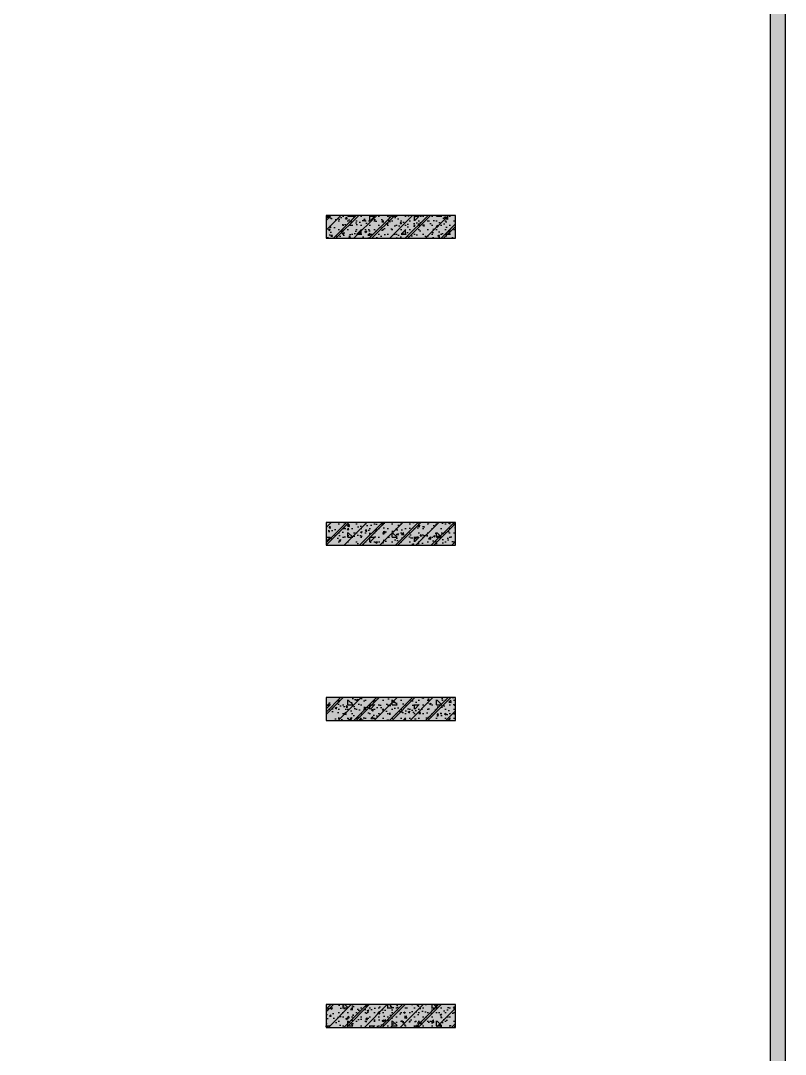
# Model space of a CAD drawing. Header units: millimetres. Extents: x 379264 to 1158416, y -283062 to 356890.
# Drawn here: x 495442 to 510511, y 106586 to 126955 of the extents above; entities that cross this region are included whole.
import ezdxf

# ---------------------------------------------------------------- set-up
doc = ezdxf.new("R2010")
doc.units = ezdxf.units.MM
for name, color, linetype in [('mb_cot ham 2$0$Concrete Hatch', 218, 'Continuous'), ('mb_cot ham 2$0$Concrete Line', 6, 'Continuous'), ('mb_cot ham 2$0$Concrete Solid', 216, 'Continuous')]:
    doc.layers.add(name, color=color, linetype=linetype)

# ---------------------------------------------------------------- blocks, each defined once
blk = doc.blocks.new('*U1626')
at = {"layer": 'mb_cot ham 2$0$Concrete Hatch'}
h = blk.add_hatch(dxfattribs=at)
h.set_pattern_fill('CONCRETE', color=256, scale=50, style=0, pattern_type=2)
h.set_pattern_definition([(45, (1999.999999999913, -99.99999999999986), (-176.7766952966369, 176.7766952966369), []), (45, (1999.999999999913, -49.99999999999986), (-353.5533905932737, 353.5533905932738), []), (49.99999999999999, (1999.999999999913, -99.99999999999986), (358.6300913003767, -31.37606749129755), [37.5, -412.5]), (355, (1999.999999999913, -99.99999999999986), (-69.3756668065, 376.0960668500059), [30, -330]), (100.4514, (2029.885839999913, -102.6146699999998), (289.2546908570108, 344.7197710304768), [31.870095, -350.571056]), (46.18420000000001, (1999.999999999913, 1.4210854715202e-13), (533.6205243128222, -82.75950716450905), [56.25, -618.75]), (96.6356, (2044.468372499913, -6.896653499999871), (467.3313527743517, 487.0589354502209), [47.805144, -525.8565]), (351.1842, (1999.999999999913, 1.4210854715202e-13), (467.3309725668136, 487.0593004626623), [45, -495]), (21, (2049.999999999913, -24.99999999999986), (298.4535260592309, -201.3094453326694), [37.5, -412.5]), (326.0000000000001, (2049.999999999913, -24.99999999999986), (121.6576659607909, 362.5750225234265), [30, -330]), (71.4514, (2074.871116499913, -41.77580299999985), (420.111314290745, 161.2652483549762), [31.870095, -350.571056]), (37.50000000000001, (1999.999999999913, -99.99999999999986), (6.079927658645334, 166.4469269156558), [0, -326, 0, -335, 0, -331.25]), (7.499999999999999, (1999.999999999913, -99.99999999999986), (131.5347687210743, 197.2058559411801), [0, -191, 0, -318.5, 0, -126.25]), (327.5, (1888.499999999913, -99.99999999999986), (266.9112180862045, -11.2774358671899), [0, -125, 0, -390, 0, -517.5]), (317.5, (1838.499999999913, -99.99999999999986), (291.5930846711931, 50.05249116615882), [0, -162.5, 0, -259, 0, -367.5]), (0, (2174.999999999913, 75.00000000000014), (0, 875), [87.5, -787.5]), (0, (2437.499999999913, 250.0000000000001), (0, 875), [87.5, -787.5]), (0, (2262.499999999913, 600.0000000000001), (0, 875), [87.5, -350, 87.5, -350]), (90, (2174.999999999913, 75.00000000000014), (-875, 5.35782974626967e-14), [87.5, -787.5]), (90, (2262.499999999913, 600.0000000000001), (-875, 5.35782974626967e-14), [87.5, -787.5]), (90, (2524.999999999913, 250.0000000000001), (-875, 5.35782974626967e-14), [87.5, -787.5]), (90, (2699.999999999913, 512.5000000000001), (-875, 5.35782974626967e-14), [87.5, -787.5]), (135, (2262.499999999913, 75.00000000000014), (-875.016357447105, 8.881784197001252e-14), [123.76, -1113.7]), (135, (2349.999999999913, 600.0000000000001), (-875.016357447105, 8.881784197001252e-14), [123.76, -1113.7]), (45, (2437.499999999913, 250.0000000000001), (8.881784197001252e-14, 875.016357447105), [123.76, -247.485, 123.76, -742.455]), (0, (1824.999999999913, -99.99999999999986), (87.5, 87.5), [-175, 0])])
h.paths.add_polyline_path([(-250.0000000000871, 200), (-250.0000000000871, -249.9999999999999), (2300, -250), (2300, 200)])
at = {"layer": 'mb_cot ham 2$0$Concrete Solid'}
blk.add_hatch(color=256, dxfattribs=at).paths.add_polyline_path([(-250.0000000000871, 200), (-250.0000000000871, -249.9999999999999), (2300, -250), (2300, 200)])
at = {"layer": 'mb_cot ham 2$0$Concrete Line'}
blk.add_lwpolyline([(-250.0000000000871, 200), (-250.0000000000871, -249.9999999999999), (2300, -250), (2300, 200)], close=True, dxfattribs=at)
blk = doc.blocks.new('*U1617')
at = {"layer": 'mb_cot ham 2$0$Concrete Hatch'}
h = blk.add_hatch(dxfattribs=at)
h.set_pattern_fill('CONCRETE', color=256, scale=50, style=0, pattern_type=2)
h.set_pattern_definition([(45, (1999.999999999913, -299.9999999999998), (-176.7766952966369, 176.7766952966369), []), (45, (1999.999999999913, -249.9999999999998), (-353.5533905932737, 353.5533905932738), []), (49.99999999999999, (1999.999999999913, -299.9999999999998), (358.6300913003767, -31.37606749129755), [37.5, -412.5]), (355, (1999.999999999913, -299.9999999999998), (-69.3756668065, 376.0960668500059), [30, -330]), (100.4514, (2029.885839999913, -302.6146699999998), (289.2546908570108, 344.7197710304768), [31.870095, -350.571056]), (46.18420000000001, (1999.999999999913, -199.9999999999998), (533.6205243128222, -82.75950716450905), [56.25, -618.75]), (96.6356, (2044.468372499913, -206.8966534999998), (467.3313527743517, 487.0589354502209), [47.805144, -525.8565]), (351.1842, (1999.999999999913, -199.9999999999998), (467.3309725668136, 487.0593004626623), [45, -495]), (21, (2049.999999999913, -224.9999999999998), (298.4535260592309, -201.3094453326694), [37.5, -412.5]), (326.0000000000001, (2049.999999999913, -224.9999999999998), (121.6576659607909, 362.5750225234265), [30, -330]), (71.4514, (2074.871116499913, -241.7758029999998), (420.111314290745, 161.2652483549762), [31.870095, -350.571056]), (37.50000000000001, (1999.999999999913, -299.9999999999998), (6.079927658645334, 166.4469269156558), [0, -326, 0, -335, 0, -331.25]), (7.499999999999999, (1999.999999999913, -299.9999999999998), (131.5347687210743, 197.2058559411801), [0, -191, 0, -318.5, 0, -126.25]), (327.5, (1888.499999999913, -299.9999999999998), (266.9112180862045, -11.2774358671899), [0, -125, 0, -390, 0, -517.5]), (317.5, (1838.499999999913, -299.9999999999998), (291.5930846711931, 50.05249116615882), [0, -162.5, 0, -259, 0, -367.5]), (0, (2174.999999999913, -124.9999999999998), (0, 875), [87.5, -787.5]), (0, (2437.499999999913, 50.00000000000017), (0, 875), [87.5, -787.5]), (0, (2262.499999999913, 400.0000000000002), (0, 875), [87.5, -350, 87.5, -350]), (90, (2174.999999999913, -124.9999999999998), (-875, 5.35782974626967e-14), [87.5, -787.5]), (90, (2262.499999999913, 400.0000000000002), (-875, 5.35782974626967e-14), [87.5, -787.5]), (90, (2524.999999999913, 50.00000000000017), (-875, 5.35782974626967e-14), [87.5, -787.5]), (90, (2699.999999999913, 312.5000000000002), (-875, 5.35782974626967e-14), [87.5, -787.5]), (135, (2262.499999999913, -124.9999999999998), (-875.016357447105, 8.881784197001252e-14), [123.76, -1113.7]), (135, (2349.999999999913, 400.0000000000002), (-875.016357447105, 8.881784197001252e-14), [123.76, -1113.7]), (45, (2437.499999999913, 50.00000000000017), (8.881784197001252e-14, 875.016357447105), [123.76, -247.485, 123.76, -742.455]), (0, (1824.999999999913, -299.9999999999998), (87.5, 87.5), [-175, 0])])
h.paths.add_polyline_path([(-250.0000000000871, 100), (-250.0000000000871, -349.9999999999998), (2300, -349.9999999999999), (2300, 100)])
at = {"layer": 'mb_cot ham 2$0$Concrete Solid'}
blk.add_hatch(color=256, dxfattribs=at).paths.add_polyline_path([(-250.0000000000871, 100), (-250.0000000000871, -349.9999999999998), (2300, -349.9999999999999), (2300, 100)])
at = {"layer": 'mb_cot ham 2$0$Concrete Line'}
blk.add_lwpolyline([(-250.0000000000871, 100), (-250.0000000000871, -349.9999999999998), (2300, -349.9999999999999), (2300, 100)], close=True, dxfattribs=at)

msp = doc.modelspace()

# ---------------------------------------------------------------- hatches: boundary and pattern name
at = {"layer": 'mb_cot ham 2$0$Concrete Hatch'}
h = msp.add_hatch(dxfattribs=at)
h.set_pattern_fill('BTCT', color=256, scale=100, style=0, pattern_type=2)
h.set_pattern_definition([(45, (404461.1062444114, 95217.43306572805), (-176.7766952966369, 176.7766952966369), []), (45, (404461.1062444114, 95327.43306572805), (-176.7766952966369, 176.7766952966369), []), (49.99999999999999, (404461.1062444114, 95217.43306572805), (717.2601826007534, -62.75213498259511), [75, -825]), (355, (404461.1062444114, 95217.43306572805), (-138.751333613, 752.1921337000118), [60, -660]), (100.4514, (404520.8779244114, 95212.20372572805), (578.5093817140216, 689.4395420609536), [63.74019000000001, -701.142112]), (46.18420000000002, (404461.1062444114, 95417.43306572805), (1067.241048625644, -165.5190143290181), [112.5, -1237.5]), (96.6356, (404550.0429894114, 95403.63975872805), (934.6627055487033, 974.1178709004417), [95.610288, -1051.713]), (351.1842, (404461.1062444114, 95417.43306572805), (934.6619451336272, 974.1186009253246), [90, -990]), (21, (404561.1062444114, 95367.43306572805), (596.9070521184617, -402.6188906653388), [75, -825]), (326.0000000000001, (404561.1062444114, 95367.43306572805), (243.3153319215817, 725.150045046853), [60, -660]), (71.4514, (404610.8484774114, 95333.88145972806), (840.22262858149, 322.5304967099524), [63.74019000000001, -701.142112]), (37.50000000000001, (404461.1062444114, 95217.43306572805), (12.15985531729067, 332.8938538313115), [0, -652, 0, -670, 0, -662.5]), (7.499999999999999, (404461.1062444114, 95217.43306572805), (263.0695374421486, 394.4117118823602), [0, -382, 0, -637, 0, -252.5]), (327.5, (404238.1062444114, 95217.43306572805), (533.822436172409, -22.55487173437976), [0, -250, 0, -780, 0, -1035]), (317.5, (404138.1062444114, 95217.43306572805), (583.1861693423863, 100.1049823323177), [0, -325, 0, -518, 0, -735]), (0, (404811.1062444114, 95567.43306572805), (0, 1750), [175, -1575]), (0, (405336.1062444114, 95917.43306572805), (0, 1750), [175, -1575]), (0, (404986.1062444114, 96617.43306572805), (0, 1750), [175, -700, 175, -700]), (90, (404811.1062444114, 95567.43306572805), (-1750, 1.071565949253934e-13), [175, -1575]), (90, (404986.1062444114, 96617.43306572805), (-1750, 1.071565949253934e-13), [175, -1575]), (90, (405511.1062444114, 95917.43306572805), (-1750, 1.071565949253934e-13), [175, -1575]), (90, (405861.1062444114, 96442.43306572805), (-1750, 1.071565949253934e-13), [175, -1575]), (135, (404986.1062444114, 95567.43306572805), (-1750.03271489421, 1.77635683940025e-13), [247.52, -2227.4]), (135, (405161.1062444114, 96617.43306572805), (-1750.03271489421, 1.77635683940025e-13), [247.52, -2227.4]), (45, (405336.1062444114, 95917.43306572805), (0, 1750.03271489421), [247.52, -494.97, 247.52, -1484.91]), (0, (404111.1062444114, 95217.43306572805), (175, 175), [-350, 0])])
h.paths.add_polyline_path([(510211.106244654, 89303.79867552417), (507895.8391907061, 86517.43306714878), (437111.1062444113, 86517.43306572782), (437111.1062444113, 179567.4330657281), (404461.1062444114, 179567.4330657281), (404461.1062444114, 180967.4330657281), (393861.1062444114, 180967.4330657281), (393861.1062444114, 258317.4330657281), (503994.8312905692, 258317.4330657281), (510211.106244654, 253327.8437337284), (510211.106244654, 222639.3033585841), (510211.1062445029, 222558.4043139775)], flags=16)
h.paths.add_polyline_path([(504100.339122829, 258617.4330657281), (393561.1062444114, 258617.4330657281), (393561.1062444114, 180667.4330657281), (404161.1062444114, 180667.4330657281), (404161.1062444114, 179267.4330657281), (436811.1062444113, 179267.4330657281), (436811.1062444113, 86217.43306572782), (508036.611793662, 86217.43306572782), (510511.106244654, 89195.42483760708), (510511.106244654, 253471.7315841722)])
at = {"layer": 'mb_cot ham 2$0$Concrete Solid'}
h = msp.add_hatch(color=256, dxfattribs=at)
h.paths.add_polyline_path([(510211.106244654, 89303.79867552417), (507895.8391907061, 86517.43306714878), (437111.1062444113, 86517.43306572782), (437111.1062444113, 179567.4330657281), (404461.1062444114, 179567.4330657281), (404461.1062444114, 180967.4330657281), (393861.1062444114, 180967.4330657281), (393861.1062444114, 258317.4330657281), (503994.8312905692, 258317.4330657281), (510211.106244654, 253327.8437337284)], flags=16)
h.paths.add_polyline_path([(504100.339122829, 258617.4330657281), (393561.1062444114, 258617.4330657281), (393561.1062444114, 180667.4330657281), (404161.1062444114, 180667.4330657281), (404161.1062444114, 179267.4330657281), (436811.1062444113, 179267.4330657281), (436811.1062444113, 86217.43306572782), (508036.611793662, 86217.43306572782), (510511.106244654, 89195.42483760708), (510511.106244654, 253471.7315841722)])

# ---------------------------------------------------------------- linework, layer by layer
at = {"layer": 'mb_cot ham 2$0$Concrete Line'}
for points in [[(436811.1062444113, 179267.4330657281), (404161.1062444114, 179267.4330657281), (404161.1062444114, 180667.4330657281), (393561.1062444114, 180667.4330657281), (393561.1062444114, 258617.4330657281), (504100.339122829, 258617.4330657281), (510511.106244654, 253471.7315841722), (510511.106244654, 89195.42483760708), (508036.611793662, 86217.43306572782), (436811.1062444113, 86217.43306572782)], [(437111.1062444113, 179567.4330657281), (404461.1062444114, 179567.4330657281), (404461.1062444114, 180967.4330657281), (393861.1062444114, 180967.4330657281), (393861.1062444114, 258317.4330657281), (503994.8312905692, 258317.4330657281), (510211.106244654, 253327.8437337283), (510211.106244654, 89303.79867552419), (507895.8391895253, 86517.43306572782), (437111.1062444113, 86517.43306572782)]]:
    msp.add_lwpolyline(points, close=True, dxfattribs=at)

# ---------------------------------------------------------------- block references
for name, p in [('*U1626', (501711.106244411, 122917.4330657276)), ('*U1617', (501711.106244411, 116967.4330657276)), ('*U1626', (501711.106244411, 113417.4330657276)), ('*U1617', (501711.106244411, 107467.4330657276))]:
    msp.add_blockref(name, p, dxfattribs=at)

doc.saveas('drawing.dxf')
